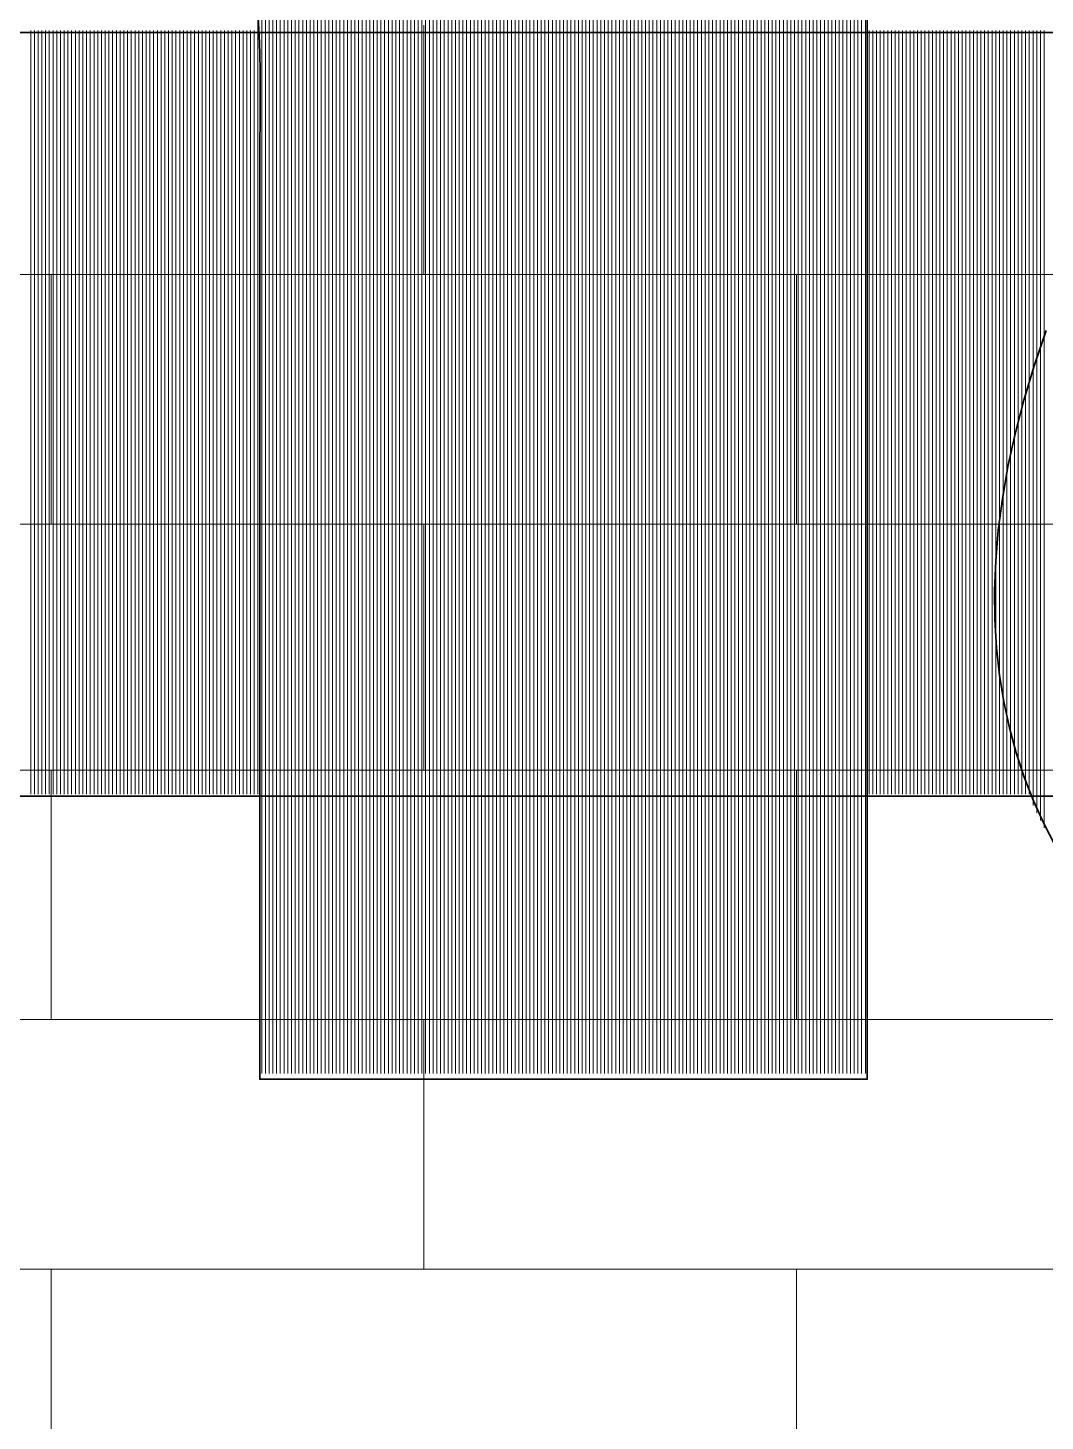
# Model space of a CAD drawing. Header units: inches. Extents: x 5 to 516, y -193 to 129.
# Drawn here: x 92.778 to 93.688, y -84.196 to -82.949 of the extents above; entities that cross this region are included whole.
import ezdxf

# ---------------------------------------------------------------- set-up
doc = ezdxf.new("R2010")
doc.units = ezdxf.units.IN
doc.header["$MEASUREMENT"] = 0
doc.layers.add('PDF4_Geometry', color=7, linetype='Continuous')

msp = doc.modelspace()

# ---------------------------------------------------------------- linework, layer by layer
at = {"layer": 'PDF4_Geometry', "lineweight": 15}
for points in [[(92.9837566, -82.9713176), (92.9837566, -82.2046508), (92.9837566, -82.9713176)], [(92.9870864, -83.8846511), (92.9870864, -82.2079843), (92.9870864, -83.8846511)], [(92.990423, -83.8846511), (92.990423, -82.2079843), (92.990423, -83.8846511)], [(92.9937528, -83.8846511), (92.9937528, -82.2079843), (92.9937528, -83.8846511)], [(92.9970894, -83.8846511), (92.9970894, -82.2079843), (92.9970894, -83.8846511)], [(93.0004192, -83.8846511), (93.0004192, -82.2079843), (93.0004192, -83.8846511)], [(93.0037558, -83.8846511), (93.0037558, -82.2079843), (93.0037558, -83.8846511)], [(93.007089, -83.8846511), (93.007089, -82.2079843), (93.007089, -83.8846511)], [(93.0104222, -83.8846511), (93.0104222, -82.2079843), (93.0104222, -83.8846511)], [(93.0137554, -83.8846511), (93.0137554, -82.2079843), (93.0137554, -83.8846511)], [(93.0170886, -83.8846511), (93.0170886, -82.2079843), (93.0170886, -83.8846511)], [(93.0204218, -83.8846511), (93.0204218, -82.2079843), (93.0204218, -83.8846511)], [(93.023755, -83.8846511), (93.023755, -82.2113176), (93.023755, -83.8846511)], [(93.0270882, -83.8846511), (93.0270882, -82.2113176), (93.0270882, -83.8846511)], [(93.0304214, -83.8846511), (93.0304214, -82.2113176), (93.0304214, -83.8846511)], [(93.0337546, -83.8846511), (93.0337546, -82.2113176), (93.0337546, -83.8846511)], [(93.0370877, -83.8846511), (93.0370877, -82.2113176), (93.0370877, -83.8846511)], [(93.0404209, -83.8846511), (93.0404209, -82.2113176), (93.0404209, -83.8846511)], [(93.0437541, -83.8846511), (93.0437541, -82.214651), (93.0437541, -83.8846511)], [(93.0470873, -83.8846511), (93.0470873, -82.214651), (93.0470873, -83.8846511)], [(93.0504205, -83.8846511), (93.0504205, -82.214651), (93.0504205, -83.8846511)], [(93.0537571, -83.8846511), (93.0537571, -82.214651), (93.0537571, -83.8846511)], [(93.0570869, -83.8846511), (93.0570869, -82.214651), (93.0570869, -83.8846511)], [(93.0604235, -83.8846511), (93.0604235, -82.214651), (93.0604235, -83.8846511)], [(93.0637533, -83.8846511), (93.0637533, -82.214651), (93.0637533, -83.8846511)], [(93.0670899, -83.8846511), (93.0670899, -82.2179843), (93.0670899, -83.8846511)], [(93.0704231, -83.8846511), (93.0704231, -82.2179843), (93.0704231, -83.8846511)], [(93.0737563, -83.8846511), (93.0737563, -82.2179843), (93.0737563, -83.8846511)], [(93.0770895, -83.8846511), (93.0770895, -82.2179843), (93.0770895, -83.8846511)], [(93.0804227, -83.8846511), (93.0804227, -82.2179843), (93.0804227, -83.8846511)], [(93.0837559, -83.8846511), (93.0837559, -82.2179843), (93.0837559, -83.8846511)], [(93.0870891, -83.8846511), (93.0870891, -82.2213176), (93.0870891, -83.8846511)], [(93.0904223, -83.8846511), (93.0904223, -82.2213176), (93.0904223, -83.8846511)], [(93.0937555, -83.8846511), (93.0937555, -82.2213176), (93.0937555, -83.8846511)], [(93.0970887, -83.8846511), (93.0970887, -82.2213176), (93.0970887, -83.8846511)], [(93.1004219, -83.8846511), (93.1004219, -82.2213176), (93.1004219, -83.8846511)], [(93.1037551, -83.8846511), (93.1037551, -82.2213176), (93.1037551, -83.8846511)], [(93.1070883, -83.8846511), (93.1070883, -82.224651), (93.1070883, -83.8846511)], [(93.1104215, -83.8846511), (93.1104215, -82.224651), (93.1104215, -83.8846511)], [(93.1137547, -83.8846511), (93.1137547, -82.224651), (93.1137547, -83.8846511)], [(93.1170879, -83.8846511), (93.1170879, -82.224651), (93.1170879, -83.8846511)], [(93.1204211, -83.8846511), (93.1204211, -82.2279843), (93.1204211, -83.8846511)], [(93.1237543, -83.8846511), (93.1237543, -82.2279843), (93.1237543, -83.8846511)], [(93.1270875, -83.8846511), (93.1270875, -82.2279843), (93.1270875, -83.8846511)], [(93.1304207, -83.8846511), (93.1304207, -82.2279843), (93.1304207, -83.8846511)], [(93.1337539, -83.8846511), (93.1337539, -82.2313176), (93.1337539, -83.8846511)], [(93.1370905, -83.8846511), (93.1370905, -82.2313176), (93.1370905, -83.8846511)], [(93.1404203, -83.8846511), (93.1404203, -82.2313176), (93.1404203, -83.8846511)], [(93.1437569, -83.8846511), (93.1437569, -82.2313176), (93.1437569, -83.8846511)], [(93.1470867, -83.8846511), (93.1470867, -82.2346509), (93.1470867, -83.8846511)], [(93.1504233, -83.8846511), (93.1504233, -82.2346509), (93.1504233, -83.8846511)], [(93.1537565, -83.8846511), (93.1537565, -82.2346509), (93.1537565, -83.8846511)], [(93.1570897, -83.8846511), (93.1570897, -82.2379844), (93.1570897, -83.8846511)], [(93.1604229, -83.8846511), (93.1604229, -82.2379844), (93.1604229, -83.8846511)], [(93.1637561, -83.8846511), (93.1637561, -82.2413176), (93.1637561, -83.8846511)], [(93.1670893, -83.8846511), (93.1670893, -82.2413176), (93.1670893, -83.8846511)], [(93.1704224, -83.8846511), (93.1704224, -82.2413176), (93.1704224, -83.8846511)], [(93.1737556, -83.8846511), (93.1737556, -82.244651), (93.1737556, -83.8846511)], [(93.1770888, -83.8846511), (93.1770888, -82.244651), (93.1770888, -83.8846511)], [(93.180422, -83.8846511), (93.180422, -82.244651), (93.180422, -83.8846511)], [(93.1837552, -83.8846511), (93.1837552, -82.2479844), (93.1837552, -83.8846511)], [(93.1870884, -83.8846511), (93.1870884, -82.2479844), (93.1870884, -83.8846511)], [(93.1904216, -83.8846511), (93.1904216, -82.2479844), (93.1904216, -83.8846511)], [(93.1937548, -83.8846511), (93.1937548, -82.2513176), (93.1937548, -83.8846511)], [(93.197088, -83.8846511), (93.197088, -82.2513176), (93.197088, -83.8846511)], [(93.2004212, -83.8846511), (93.2004212, -82.2513176), (93.2004212, -83.8846511)], [(93.2037544, -83.8846511), (93.2037544, -82.254651), (93.2037544, -83.8846511)], [(93.2070876, -83.8846511), (93.2070876, -82.254651), (93.2070876, -83.8846511)], [(93.2104208, -83.8846511), (93.2104208, -82.254651), (93.2104208, -83.8846511)], [(93.213754, -83.8846511), (93.213754, -82.2579842), (93.213754, -83.8846511)], [(93.2170872, -83.8846511), (93.2170872, -82.2579842), (93.2170872, -83.8846511)], [(93.2204238, -83.8846511), (93.2204238, -82.2579842), (93.2204238, -83.8846511)], [(93.2237536, -83.8846511), (93.2237536, -82.2613177), (93.2237536, -83.8846511)], [(93.2270902, -83.8846511), (93.2270902, -82.2613177), (93.2270902, -83.8846511)], [(93.23042, -83.8846511), (93.23042, -82.264651), (93.23042, -83.8846511)], [(93.2337566, -83.8846511), (93.2337566, -82.264651), (93.2337566, -83.8846511)], [(93.2370898, -83.8846511), (93.2370898, -82.2679843), (93.2370898, -83.8846511)], [(93.240423, -83.8846511), (93.240423, -82.2679843), (93.240423, -83.8846511)], [(93.2437562, -83.8846511), (93.2437562, -82.2713176), (93.2437562, -83.8846511)], [(93.2470894, -83.8846511), (93.2470894, -82.2713176), (93.2470894, -83.8846511)], [(93.2504226, -83.8846511), (93.2504226, -82.274651), (93.2504226, -83.8846511)], [(93.2537558, -83.8846511), (93.2537558, -82.2779843), (93.2537558, -83.8846511)], [(93.257089, -83.8846511), (93.257089, -82.2779843), (93.257089, -83.8846511)], [(93.2604222, -83.8846511), (93.2604222, -82.2813176), (93.2604222, -83.8846511)], [(93.2637554, -83.8846511), (93.2637554, -82.2813176), (93.2637554, -83.8846511)], [(93.2670886, -83.8846511), (93.2670886, -82.284651), (93.2670886, -83.8846511)], [(93.2704218, -83.8846511), (93.2704218, -82.2879843), (93.2704218, -83.8846511)], [(93.273755, -83.8846511), (93.273755, -82.2879843), (93.273755, -83.8846511)], [(93.2770882, -83.8846511), (93.2770882, -82.2913176), (93.2770882, -83.8846511)], [(93.2804214, -83.8846511), (93.2804214, -82.2913176), (93.2804214, -83.8846511)], [(93.2837546, -83.8846511), (93.2837546, -82.2946509), (93.2837546, -83.8846511)], [(93.2870878, -83.8846511), (93.2870878, -82.2979844), (93.2870878, -83.8846511)], [(93.290421, -83.8846511), (93.290421, -82.2979844), (93.290421, -83.8846511)], [(93.2937542, -83.8846511), (93.2937542, -82.3013176), (93.2937542, -83.8846511)], [(93.2970874, -83.8846511), (93.2970874, -82.3046509), (93.2970874, -83.8846511)], [(93.3004206, -83.8846511), (93.3004206, -82.3046509), (93.3004206, -83.8846511)], [(93.3037571, -83.8846511), (93.3037571, -82.3079844), (93.3037571, -83.8846511)], [(93.307087, -83.8846511), (93.307087, -82.3113176), (93.307087, -83.8846511)], [(93.3104235, -83.8846511), (93.3104235, -82.3113176), (93.3104235, -83.8846511)], [(93.3137534, -83.8846511), (93.3137534, -82.314651), (93.3137534, -83.8846511)], [(93.3170899, -83.8846511), (93.3170899, -82.3179842), (93.3170899, -83.8846511)], [(93.3204231, -83.8846511), (93.3204231, -82.3213177), (93.3204231, -83.8846511)], [(93.3237563, -83.8846511), (93.3237563, -82.3213177), (93.3237563, -83.8846511)], [(93.3270895, -83.8846511), (93.3270895, -82.324651), (93.3270895, -83.8846511)], [(93.3304227, -83.8846511), (93.3304227, -82.3279843), (93.3304227, -83.8846511)], [(93.3337559, -83.8846511), (93.3337559, -82.3313177), (93.3337559, -83.8846511)], [(93.3370891, -83.8846511), (93.3370891, -82.3313177), (93.3370891, -83.8846511)], [(93.3404223, -83.8846511), (93.3404223, -82.334651), (93.3404223, -83.8846511)], [(93.3437555, -83.8846511), (93.3437555, -82.3379843), (93.3437555, -83.8846511)], [(93.3470887, -83.8846511), (93.3470887, -82.3413176), (93.3470887, -83.8846511)], [(93.3504219, -83.8846511), (93.3504219, -82.344651), (93.3504219, -83.8846511)], [(93.3537551, -83.8846511), (93.3537551, -82.3479843), (93.3537551, -83.8846511)], [(93.3570883, -83.8846511), (93.3570883, -82.3513176), (93.3570883, -83.8846511)], [(93.3604215, -83.8846511), (93.3604215, -82.3546509), (93.3604215, -83.8846511)], [(93.3637547, -83.8846511), (93.3637547, -82.3579843), (93.3637547, -83.8846511)], [(93.3670879, -83.8846511), (93.3670879, -82.3579843), (93.3670879, -83.8846511)], [(93.3704211, -83.8846511), (93.3704211, -82.3646509), (93.3704211, -83.8846511)], [(93.3737543, -83.8846511), (93.3737543, -82.3679844), (93.3737543, -83.8846511)], [(93.3770875, -83.8846511), (93.3770875, -82.3713176), (93.3770875, -83.8846511)], [(93.3804207, -83.8846511), (93.3804207, -82.374651), (93.3804207, -83.8846511)], [(93.3837539, -83.8846511), (93.3837539, -82.3779843), (93.3837539, -83.8846511)], [(93.3870905, -83.8846511), (93.3870905, -82.3813177), (93.3870905, -83.8846511)], [(93.3904203, -83.8846511), (93.3904203, -82.3813177), (93.3904203, -83.8846511)], [(93.3937569, -83.8846511), (93.3937569, -82.3879843), (93.3937569, -83.8846511)], [(93.3970867, -83.8846511), (93.3970867, -82.394651), (93.3970867, -83.8846511)], [(93.4004233, -83.8846511), (93.4004233, -82.3979843), (93.4004233, -83.8846511)], [(93.4037565, -83.8846511), (93.4037565, -82.404651), (93.4037565, -83.8846511)], [(93.4070897, -83.8846511), (93.4070897, -82.4079843), (93.4070897, -83.8846511)], [(93.4104229, -83.8846511), (93.4104229, -82.414651), (93.4104229, -83.8846511)], [(93.4137561, -83.8846511), (93.4137561, -82.414651), (93.4137561, -83.8846511)], [(93.4170893, -83.8846511), (93.4170893, -82.4213176), (93.4170893, -83.8846511)], [(93.4204225, -83.8846511), (93.4204225, -82.4279844), (93.4204225, -83.8846511)], [(93.4237557, -83.8846511), (93.4237557, -82.4313176), (93.4237557, -83.8846511)], [(93.4270889, -83.8846511), (93.4270889, -82.434651), (93.4270889, -83.8846511)], [(93.4304221, -83.8846511), (93.4304221, -82.4379843), (93.4304221, -83.8846511)], [(93.4337553, -83.8846511), (93.4337553, -82.444651), (93.4337553, -83.8846511)], [(93.4370885, -83.8846511), (93.4370885, -82.444651), (93.4370885, -83.8846511)], [(93.4404217, -83.8846511), (93.4404217, -82.454651), (93.4404217, -83.8846511)], [(93.4437549, -83.8846511), (93.4437549, -82.4613176), (93.4437549, -83.8846511)], [(93.4470881, -83.8846511), (93.4470881, -82.4679843), (93.4470881, -83.8846511)], [(93.4504213, -83.8846511), (93.4504213, -82.474651), (93.4504213, -83.8846511)], [(93.4537544, -83.8846511), (93.4537544, -82.4779843), (93.4537544, -83.8846511)], [(93.4570876, -83.8846511), (93.4570876, -82.4879844), (93.4570876, -83.8846511)], [(93.4604208, -83.8846511), (93.4604208, -82.494651), (93.4604208, -83.8846511)], [(93.463754, -83.8846511), (93.463754, -82.5013177), (93.463754, -83.8846511)], [(93.4670872, -83.8846511), (93.4670872, -82.5079843), (93.4670872, -83.8846511)], [(93.4704238, -83.8846511), (93.4704238, -82.5113177), (93.4704238, -83.8846511)], [(93.4737536, -83.8846511), (93.4737536, -82.5213176), (93.4737536, -83.8846511)], [(93.4770902, -83.8846511), (93.4770902, -82.5313176), (93.4770902, -83.8846511)], [(93.48042, -83.8846511), (93.48042, -82.5379843), (93.48042, -83.8846511)], [(93.4837566, -83.8846511), (93.4837566, -82.5446509), (93.4837566, -83.8846511)], [(93.4870898, -83.8846511), (93.4870898, -82.5613177), (93.4870898, -83.8846511)], [(93.490423, -83.8846511), (93.490423, -82.5713177), (93.490423, -83.8846511)], [(93.4937562, -83.8846511), (93.4937562, -82.5779843), (93.4937562, -83.8846511)], [(93.4970894, -83.8846511), (93.4970894, -82.594651), (93.4970894, -83.8846511)], [(93.5004226, -83.8846511), (93.5004226, -82.6046509), (93.5004226, -83.8846511)], [(93.5037558, -83.8846511), (93.5037558, -82.6179844), (93.5037558, -83.8846511)], [(93.507089, -83.8846511), (93.507089, -82.6213177), (93.507089, -83.8846511)], [(93.5104222, -83.8846511), (93.5104222, -82.6479843), (93.5104222, -83.8846511)], [(93.5137554, -83.8846511), (93.5137554, -82.6613177), (93.5137554, -83.8846511)], [(93.5170886, -83.8846511), (93.5170886, -82.6913177), (93.5170886, -83.8846511)], [(93.5204218, -83.8846511), (93.5204218, -82.704651), (93.5204218, -83.8846511)], [(93.523755, -83.8846511), (93.523755, -82.7346509), (93.523755, -83.8846511)], [(93.5270882, -83.8846511), (93.5270882, -82.7779843), (93.5270882, -83.8846511)], [(92.7804213, -83.6346511), (92.7804213, -82.9513177), (92.7804213, -83.6346511)], [(92.7837579, -83.6346511), (92.7837579, -82.9513177), (92.7837579, -83.6346511)], [(92.7870877, -83.6346511), (92.7870877, -82.9513177), (92.7870877, -83.6346511)], [(92.7904243, -83.6346511), (92.7904243, -82.9513177), (92.7904243, -83.6346511)], [(92.7937541, -83.6346511), (92.7937541, -82.9513177), (92.7937541, -83.6346511)], [(92.7970907, -83.6346511), (92.7970907, -82.9513177), (92.7970907, -83.6346511)], [(92.8004205, -83.6346511), (92.8004205, -82.9513177), (92.8004205, -83.6346511)], [(92.8037571, -83.6346511), (92.8037571, -82.9513177), (92.8037571, -83.6346511)], [(92.8070869, -83.6346511), (92.8070869, -82.9513177), (92.8070869, -83.6346511)], [(92.8104235, -83.6346511), (92.8104235, -82.9513177), (92.8104235, -83.6346511)], [(92.8137533, -83.6346511), (92.8137533, -82.9513177), (92.8137533, -83.6346511)], [(92.8170899, -83.6346511), (92.8170899, -82.9513177), (92.8170899, -83.6346511)], [(92.8204197, -83.6346511), (92.8204197, -82.9513177), (92.8204197, -83.6346511)], [(92.8237563, -83.6346511), (92.8237563, -82.9513177), (92.8237563, -83.6346511)], [(92.8270861, -83.6346511), (92.8270861, -82.9513177), (92.8270861, -83.6346511)], [(92.8304227, -83.6346511), (92.8304227, -82.9513177), (92.8304227, -83.6346511)], [(92.8337525, -83.6346511), (92.8337525, -82.9513177), (92.8337525, -83.6346511)], [(92.8370891, -83.6346511), (92.8370891, -82.9513177), (92.8370891, -83.6346511)], [(92.8404257, -83.6346511), (92.8404257, -82.9513177), (92.8404257, -83.6346511)], [(92.8437555, -83.6346511), (92.8437555, -82.9513177), (92.8437555, -83.6346511)], [(92.8470853, -83.6346511), (92.8470853, -82.9513177), (92.8470853, -83.6346511)], [(92.8504219, -83.6346511), (92.8504219, -82.9513177), (92.8504219, -83.6346511)], [(92.8537585, -83.6346511), (92.8537585, -82.9513177), (92.8537585, -83.6346511)], [(92.8570883, -83.6346511), (92.8570883, -82.9513177), (92.8570883, -83.6346511)], [(92.8604181, -83.6346511), (92.8604181, -82.9513177), (92.8604181, -83.6346511)], [(92.8637547, -83.6346511), (92.8637547, -82.9513177), (92.8637547, -83.6346511)], [(92.8670913, -83.6346511), (92.8670913, -82.9513177), (92.8670913, -83.6346511)], [(92.8704211, -83.6346511), (92.8704211, -82.9513177), (92.8704211, -83.6346511)], [(92.8737577, -83.6346511), (92.8737577, -82.9513177), (92.8737577, -83.6346511)], [(92.8770875, -83.6346511), (92.8770875, -82.9513177), (92.8770875, -83.6346511)], [(92.8804241, -83.6346511), (92.8804241, -82.9513177), (92.8804241, -83.6346511)], [(92.8837539, -83.6346511), (92.8837539, -82.9513177), (92.8837539, -83.6346511)], [(92.8870904, -83.6346511), (92.8870904, -82.9513177), (92.8870904, -83.6346511)], [(92.8904203, -83.6346511), (92.8904203, -82.9513177), (92.8904203, -83.6346511)], [(92.8937568, -83.6346511), (92.8937568, -82.9513177), (92.8937568, -83.6346511)], [(92.8970867, -83.6346511), (92.8970867, -82.9513177), (92.8970867, -83.6346511)], [(92.9004232, -83.6346511), (92.9004232, -82.9513177), (92.9004232, -83.6346511)], [(92.903753, -83.6346511), (92.903753, -82.9513177), (92.903753, -83.6346511)], [(92.9070896, -83.6346511), (92.9070896, -82.9513177), (92.9070896, -83.6346511)], [(92.9104194, -83.6346511), (92.9104194, -82.9513177), (92.9104194, -83.6346511)], [(92.913756, -83.6346511), (92.913756, -82.9513177), (92.913756, -83.6346511)], [(92.9170858, -83.6346511), (92.9170858, -82.9513177), (92.9170858, -83.6346511)], [(92.9204224, -83.6346511), (92.9204224, -82.9513177), (92.9204224, -83.6346511)], [(92.923759, -83.6346511), (92.923759, -82.9513177), (92.923759, -83.6346511)], [(92.9270888, -83.6346511), (92.9270888, -82.9513177), (92.9270888, -83.6346511)], [(92.9304186, -83.6346511), (92.9304186, -82.9513177), (92.9304186, -83.6346511)], [(92.9337552, -83.6346511), (92.9337552, -82.9513177), (92.9337552, -83.6346511)], [(92.9370918, -83.6346511), (92.9370918, -82.9513177), (92.9370918, -83.6346511)], [(92.9404216, -83.6346511), (92.9404216, -82.9513177), (92.9404216, -83.6346511)], [(92.9437514, -83.6346511), (92.9437514, -82.9513177), (92.9437514, -83.6346511)], [(92.947088, -83.6346511), (92.947088, -82.9513177), (92.947088, -83.6346511)], [(92.9504246, -83.6346511), (92.9504246, -82.9513177), (92.9504246, -83.6346511)], [(92.9537544, -83.6346511), (92.9537544, -82.9513177), (92.9537544, -83.6346511)], [(92.957091, -83.6346511), (92.957091, -82.9513177), (92.957091, -83.6346511)], [(92.9604208, -83.6346511), (92.9604208, -82.9513177), (92.9604208, -83.6346511)], [(92.9637574, -83.6346511), (92.9637574, -82.9513177), (92.9637574, -83.6346511)], [(92.9670872, -83.6346511), (92.9670872, -82.9513177), (92.9670872, -83.6346511)], [(92.9704238, -83.6346511), (92.9704238, -82.9513177), (92.9704238, -83.6346511)], [(92.9737536, -83.6346511), (92.9737536, -82.9513177), (92.9737536, -83.6346511)], [(92.9770902, -83.6346511), (92.9770902, -82.9513177), (92.9770902, -83.6346511)], [(92.98042, -83.6346511), (92.98042, -82.9513177), (92.98042, -83.6346511)], [(92.9837566, -83.6346511), (92.9837566, -82.9513177), (92.9837566, -83.6346511)], [(92.9870864, -83.6346511), (92.9870864, -82.9513177), (92.9870864, -83.6346511)], [(92.990423, -83.6346511), (92.990423, -82.9513177), (92.990423, -83.6346511)], [(92.9937528, -83.6346511), (92.9937528, -82.9513177), (92.9937528, -83.6346511)], [(92.9970894, -83.6346511), (92.9970894, -82.9513177), (92.9970894, -83.6346511)], [(93.0004192, -83.6346511), (93.0004192, -82.9513177), (93.0004192, -83.6346511)], [(93.0037558, -83.6346511), (93.0037558, -82.9513177), (93.0037558, -83.6346511)], [(93.007089, -83.6346511), (93.007089, -82.9513177), (93.007089, -83.6346511)], [(93.0104222, -83.6346511), (93.0104222, -82.9513177), (93.0104222, -83.6346511)], [(93.0137554, -83.6346511), (93.0137554, -82.9513177), (93.0137554, -83.6346511)], [(93.0170886, -83.6346511), (93.0170886, -82.9513177), (93.0170886, -83.6346511)], [(93.0204218, -83.6346511), (93.0204218, -82.9513177), (93.0204218, -83.6346511)], [(93.023755, -83.6346511), (93.023755, -82.9513177), (93.023755, -83.6346511)], [(93.0270882, -83.6346511), (93.0270882, -82.9513177), (93.0270882, -83.6346511)], [(93.0304214, -83.6346511), (93.0304214, -82.9513177), (93.0304214, -83.6346511)], [(93.0337546, -83.6346511), (93.0337546, -82.9513177), (93.0337546, -83.6346511)], [(93.0370877, -83.6346511), (93.0370877, -82.9513177), (93.0370877, -83.6346511)], [(93.0404209, -83.6346511), (93.0404209, -82.9513177), (93.0404209, -83.6346511)], [(93.0437541, -83.6346511), (93.0437541, -82.9513177), (93.0437541, -83.6346511)], [(93.0470873, -83.6346511), (93.0470873, -82.9513177), (93.0470873, -83.6346511)], [(93.0504205, -83.6346511), (93.0504205, -82.9513177), (93.0504205, -83.6346511)], [(93.0537571, -83.6346511), (93.0537571, -82.9513177), (93.0537571, -83.6346511)], [(93.0570869, -83.6346511), (93.0570869, -82.9513177), (93.0570869, -83.6346511)], [(93.0604235, -83.6346511), (93.0604235, -82.9513177), (93.0604235, -83.6346511)], [(93.0637533, -83.6346511), (93.0637533, -82.9513177), (93.0637533, -83.6346511)], [(93.0670899, -83.6346511), (93.0670899, -82.9513177), (93.0670899, -83.6346511)], [(93.0704231, -83.6346511), (93.0704231, -82.9513177), (93.0704231, -83.6346511)], [(93.0737563, -83.6346511), (93.0737563, -82.9513177), (93.0737563, -83.6346511)], [(93.0770895, -83.6346511), (93.0770895, -82.9513177), (93.0770895, -83.6346511)], [(93.0804227, -83.6346511), (93.0804227, -82.9513177), (93.0804227, -83.6346511)], [(93.0837559, -83.6346511), (93.0837559, -82.9513177), (93.0837559, -83.6346511)], [(93.0870891, -83.6346511), (93.0870891, -82.9513177), (93.0870891, -83.6346511)], [(93.0904223, -83.6346511), (93.0904223, -82.9513177), (93.0904223, -83.6346511)], [(93.0937555, -83.6346511), (93.0937555, -82.9513177), (93.0937555, -83.6346511)], [(93.0970887, -83.6346511), (93.0970887, -82.9513177), (93.0970887, -83.6346511)], [(93.1004219, -83.6346511), (93.1004219, -82.9513177), (93.1004219, -83.6346511)], [(93.1037551, -83.6346511), (93.1037551, -82.9513177), (93.1037551, -83.6346511)], [(93.1070883, -83.6346511), (93.1070883, -82.9513177), (93.1070883, -83.6346511)], [(93.1104215, -83.6346511), (93.1104215, -82.9513177), (93.1104215, -83.6346511)], [(93.1137547, -83.6346511), (93.1137547, -82.9513177), (93.1137547, -83.6346511)], [(93.1170879, -83.6346511), (93.1170879, -82.9513177), (93.1170879, -83.6346511)], [(93.1204211, -83.6346511), (93.1204211, -82.9513177), (93.1204211, -83.6346511)], [(93.1237543, -83.6346511), (93.1237543, -82.9513177), (93.1237543, -83.6346511)], [(93.1270875, -83.6346511), (93.1270875, -82.9513177), (93.1270875, -83.6346511)], [(93.1304207, -83.6346511), (93.1304207, -82.9513177), (93.1304207, -83.6346511)], [(93.1337539, -83.6346511), (93.1337539, -82.9513177), (93.1337539, -83.6346511)], [(93.1370905, -83.6346511), (93.1370905, -82.9513177), (93.1370905, -83.6346511)], [(93.1404203, -83.6346511), (93.1404203, -82.9513177), (93.1404203, -83.6346511)], [(93.1437569, -83.6346511), (93.1437569, -82.9513177), (93.1437569, -83.6346511)], [(93.1470867, -83.6346511), (93.1470867, -82.9513177), (93.1470867, -83.6346511)], [(93.1504233, -83.6346511), (93.1504233, -82.9513177), (93.1504233, -83.6346511)], [(93.1537565, -83.6346511), (93.1537565, -82.9513177), (93.1537565, -83.6346511)], [(93.1570897, -83.6346511), (93.1570897, -82.9513177), (93.1570897, -83.6346511)], [(93.1604229, -83.6346511), (93.1604229, -82.9513177), (93.1604229, -83.6346511)], [(93.1637561, -83.6346511), (93.1637561, -82.9513177), (93.1637561, -83.6346511)], [(93.1670893, -83.6346511), (93.1670893, -82.9513177), (93.1670893, -83.6346511)], [(93.1704224, -83.6346511), (93.1704224, -82.9513177), (93.1704224, -83.6346511)], [(93.1737556, -83.6346511), (93.1737556, -82.9513177), (93.1737556, -83.6346511)], [(93.1770888, -83.6346511), (93.1770888, -82.9513177), (93.1770888, -83.6346511)], [(93.180422, -83.6346511), (93.180422, -82.9513177), (93.180422, -83.6346511)], [(93.1837552, -83.6346511), (93.1837552, -82.9513177), (93.1837552, -83.6346511)], [(93.1870884, -83.6346511), (93.1870884, -82.9513177), (93.1870884, -83.6346511)], [(93.1904216, -83.6346511), (93.1904216, -82.9513177), (93.1904216, -83.6346511)], [(93.1937548, -83.6346511), (93.1937548, -82.9513177), (93.1937548, -83.6346511)], [(93.197088, -83.6346511), (93.197088, -82.9513177), (93.197088, -83.6346511)], [(93.2004212, -83.6346511), (93.2004212, -82.9513177), (93.2004212, -83.6346511)], [(93.2037544, -83.6346511), (93.2037544, -82.9513177), (93.2037544, -83.6346511)], [(93.2070876, -83.6346511), (93.2070876, -82.9513177), (93.2070876, -83.6346511)], [(93.2104208, -83.6346511), (93.2104208, -82.9513177), (93.2104208, -83.6346511)], [(93.213754, -83.6346511), (93.213754, -82.9513177), (93.213754, -83.6346511)], [(93.2170872, -83.6346511), (93.2170872, -82.9513177), (93.2170872, -83.6346511)], [(93.2204238, -83.6346511), (93.2204238, -82.9513177), (93.2204238, -83.6346511)], [(93.2237536, -83.6346511), (93.2237536, -82.9513177), (93.2237536, -83.6346511)], [(93.2270902, -83.6346511), (93.2270902, -82.9513177), (93.2270902, -83.6346511)], [(93.23042, -83.6346511), (93.23042, -82.9513177), (93.23042, -83.6346511)], [(93.2337566, -83.6346511), (93.2337566, -82.9513177), (93.2337566, -83.6346511)], [(93.2370898, -83.6346511), (93.2370898, -82.9513177), (93.2370898, -83.6346511)], [(93.240423, -83.6346511), (93.240423, -82.9513177), (93.240423, -83.6346511)], [(93.2437562, -83.6346511), (93.2437562, -82.9513177), (93.2437562, -83.6346511)], [(93.2470894, -83.6346511), (93.2470894, -82.9513177), (93.2470894, -83.6346511)], [(93.2504226, -83.6346511), (93.2504226, -82.9513177), (93.2504226, -83.6346511)], [(93.2537558, -83.6346511), (93.2537558, -82.9513177), (93.2537558, -83.6346511)], [(93.257089, -83.6346511), (93.257089, -82.9513177), (93.257089, -83.6346511)], [(93.2604222, -83.6346511), (93.2604222, -82.9513177), (93.2604222, -83.6346511)], [(93.2637554, -83.6346511), (93.2637554, -82.9513177), (93.2637554, -83.6346511)], [(93.2670886, -83.6346511), (93.2670886, -82.9513177), (93.2670886, -83.6346511)], [(93.2704218, -83.6346511), (93.2704218, -82.9513177), (93.2704218, -83.6346511)], [(93.273755, -83.6346511), (93.273755, -82.9513177), (93.273755, -83.6346511)], [(93.2770882, -83.6346511), (93.2770882, -82.9513177), (93.2770882, -83.6346511)], [(93.2804214, -83.6346511), (93.2804214, -82.9513177), (93.2804214, -83.6346511)], [(93.2837546, -83.6346511), (93.2837546, -82.9513177), (93.2837546, -83.6346511)], [(93.2870878, -83.6346511), (93.2870878, -82.9513177), (93.2870878, -83.6346511)], [(93.290421, -83.6346511), (93.290421, -82.9513177), (93.290421, -83.6346511)], [(93.2937542, -83.6346511), (93.2937542, -82.9513177), (93.2937542, -83.6346511)], [(93.2970874, -83.6346511), (93.2970874, -82.9513177), (93.2970874, -83.6346511)], [(93.3004206, -83.6346511), (93.3004206, -82.9513177), (93.3004206, -83.6346511)], [(93.3037571, -83.6346511), (93.3037571, -82.9513177), (93.3037571, -83.6346511)], [(93.307087, -83.6346511), (93.307087, -82.9513177), (93.307087, -83.6346511)], [(93.3104235, -83.6346511), (93.3104235, -82.9513177), (93.3104235, -83.6346511)], [(93.3137534, -83.6346511), (93.3137534, -82.9513177), (93.3137534, -83.6346511)], [(93.3170899, -83.6346511), (93.3170899, -82.9513177), (93.3170899, -83.6346511)], [(93.3204231, -83.6346511), (93.3204231, -82.9513177), (93.3204231, -83.6346511)], [(93.3237563, -83.6346511), (93.3237563, -82.9513177), (93.3237563, -83.6346511)], [(93.3270895, -83.6346511), (93.3270895, -82.9513177), (93.3270895, -83.6346511)], [(93.3304227, -83.6346511), (93.3304227, -82.9513177), (93.3304227, -83.6346511)], [(93.3337559, -83.6346511), (93.3337559, -82.9513177), (93.3337559, -83.6346511)], [(93.3370891, -83.6346511), (93.3370891, -82.9513177), (93.3370891, -83.6346511)], [(93.3404223, -83.6346511), (93.3404223, -82.9513177), (93.3404223, -83.6346511)], [(93.3437555, -83.6346511), (93.3437555, -82.9513177), (93.3437555, -83.6346511)], [(93.3470887, -83.6346511), (93.3470887, -82.9513177), (93.3470887, -83.6346511)], [(93.3504219, -83.6346511), (93.3504219, -82.9513177), (93.3504219, -83.6346511)], [(93.3537551, -83.6346511), (93.3537551, -82.9513177), (93.3537551, -83.6346511)], [(93.3570883, -83.6346511), (93.3570883, -82.9513177), (93.3570883, -83.6346511)], [(93.3604215, -83.6346511), (93.3604215, -82.9513177), (93.3604215, -83.6346511)], [(93.3637547, -83.6346511), (93.3637547, -82.9513177), (93.3637547, -83.6346511)], [(93.3670879, -83.6346511), (93.3670879, -82.9513177), (93.3670879, -83.6346511)], [(93.3704211, -83.6346511), (93.3704211, -82.9513177), (93.3704211, -83.6346511)], [(93.3737543, -83.6346511), (93.3737543, -82.9513177), (93.3737543, -83.6346511)], [(93.3770875, -83.6346511), (93.3770875, -82.9513177), (93.3770875, -83.6346511)], [(93.3804207, -83.6346511), (93.3804207, -82.9513177), (93.3804207, -83.6346511)], [(93.3837539, -83.6346511), (93.3837539, -82.9513177), (93.3837539, -83.6346511)], [(93.3870905, -83.6346511), (93.3870905, -82.9513177), (93.3870905, -83.6346511)], [(93.3904203, -83.6346511), (93.3904203, -82.9513177), (93.3904203, -83.6346511)], [(93.3937569, -83.6346511), (93.3937569, -82.9513177), (93.3937569, -83.6346511)], [(93.3970867, -83.6346511), (93.3970867, -82.9513177), (93.3970867, -83.6346511)], [(93.4004233, -83.6346511), (93.4004233, -82.9513177), (93.4004233, -83.6346511)], [(93.4037565, -83.6346511), (93.4037565, -82.9513177), (93.4037565, -83.6346511)], [(93.4070897, -83.6346511), (93.4070897, -82.9513177), (93.4070897, -83.6346511)], [(93.4104229, -83.6346511), (93.4104229, -82.9513177), (93.4104229, -83.6346511)], [(93.4137561, -83.6346511), (93.4137561, -82.9513177), (93.4137561, -83.6346511)], [(93.4170893, -83.6346511), (93.4170893, -82.9513177), (93.4170893, -83.6346511)], [(93.4204225, -83.6346511), (93.4204225, -82.9513177), (93.4204225, -83.6346511)], [(93.4237557, -83.6346511), (93.4237557, -82.9513177), (93.4237557, -83.6346511)], [(93.4270889, -83.6346511), (93.4270889, -82.9513177), (93.4270889, -83.6346511)], [(93.4304221, -83.6346511), (93.4304221, -82.9513177), (93.4304221, -83.6346511)], [(93.4337553, -83.6346511), (93.4337553, -82.9513177), (93.4337553, -83.6346511)], [(93.4370885, -83.6346511), (93.4370885, -82.9513177), (93.4370885, -83.6346511)], [(93.4404217, -83.6346511), (93.4404217, -82.9513177), (93.4404217, -83.6346511)], [(93.4437549, -83.6346511), (93.4437549, -82.9513177), (93.4437549, -83.6346511)], [(93.4470881, -83.6346511), (93.4470881, -82.9513177), (93.4470881, -83.6346511)], [(93.4504213, -83.6346511), (93.4504213, -82.9513177), (93.4504213, -83.6346511)], [(93.4537544, -83.6346511), (93.4537544, -82.9513177), (93.4537544, -83.6346511)], [(93.4570876, -83.6346511), (93.4570876, -82.9513177), (93.4570876, -83.6346511)], [(93.4604208, -83.6346511), (93.4604208, -82.9513177), (93.4604208, -83.6346511)], [(93.463754, -83.6346511), (93.463754, -82.9513177), (93.463754, -83.6346511)], [(93.4670872, -83.6346511), (93.4670872, -82.9513177), (93.4670872, -83.6346511)], [(93.4704238, -83.6346511), (93.4704238, -82.9513177), (93.4704238, -83.6346511)], [(93.4737536, -83.6346511), (93.4737536, -82.9513177), (93.4737536, -83.6346511)], [(93.4770902, -83.6346511), (93.4770902, -82.9513177), (93.4770902, -83.6346511)], [(93.48042, -83.6346511), (93.48042, -82.9513177), (93.48042, -83.6346511)], [(93.4837566, -83.6346511), (93.4837566, -82.9513177), (93.4837566, -83.6346511)], [(93.4870898, -83.6346511), (93.4870898, -82.9513177), (93.4870898, -83.6346511)], [(93.490423, -83.6346511), (93.490423, -82.9513177), (93.490423, -83.6346511)], [(93.4937562, -83.6346511), (93.4937562, -82.9513177), (93.4937562, -83.6346511)], [(93.4970894, -83.6346511), (93.4970894, -82.9513177), (93.4970894, -83.6346511)], [(93.5004226, -83.6346511), (93.5004226, -82.9513177), (93.5004226, -83.6346511)], [(93.5037558, -83.6346511), (93.5037558, -82.9513177), (93.5037558, -83.6346511)], [(93.507089, -83.6346511), (93.507089, -82.9513177), (93.507089, -83.6346511)], [(93.5104222, -83.6346511), (93.5104222, -82.9513177), (93.5104222, -83.6346511)], [(93.5137554, -83.6346511), (93.5137554, -82.9513177), (93.5137554, -83.6346511)], [(93.5170886, -83.6346511), (93.5170886, -82.9513177), (93.5170886, -83.6346511)], [(93.5204218, -83.6346511), (93.5204218, -82.9513177), (93.5204218, -83.6346511)], [(93.523755, -83.6346511), (93.523755, -82.9513177), (93.523755, -83.6346511)], [(93.5270882, -83.6346511), (93.5270882, -82.9513177), (93.5270882, -83.6346511)], [(93.5304214, -83.6346511), (93.5304214, -82.9513177), (93.5304214, -83.6346511)], [(93.5337546, -83.6346511), (93.5337546, -82.9513177), (93.5337546, -83.6346511)], [(93.5370878, -83.6346511), (93.5370878, -82.9513177), (93.5370878, -83.6346511)], [(93.540421, -83.6346511), (93.540421, -82.9513177), (93.540421, -83.6346511)], [(93.5437542, -83.6346511), (93.5437542, -82.9513177), (93.5437542, -83.6346511)], [(93.5470874, -83.6346511), (93.5470874, -82.9513177), (93.5470874, -83.6346511)], [(93.5504206, -83.6346511), (93.5504206, -82.9513177), (93.5504206, -83.6346511)], [(93.5537572, -83.6346511), (93.5537572, -82.9513177), (93.5537572, -83.6346511)], [(93.557087, -83.6346511), (93.557087, -82.9513177), (93.557087, -83.6346511)], [(93.5604236, -83.6346511), (93.5604236, -82.9513177), (93.5604236, -83.6346511)], [(93.5637534, -83.6346511), (93.5637534, -82.9513177), (93.5637534, -83.6346511)], [(93.56709, -83.6346511), (93.56709, -82.9513177), (93.56709, -83.6346511)], [(93.5704232, -83.6346511), (93.5704232, -82.9513177), (93.5704232, -83.6346511)], [(93.5737564, -83.6346511), (93.5737564, -82.9513177), (93.5737564, -83.6346511)], [(93.5770896, -83.6346511), (93.5770896, -82.9513177), (93.5770896, -83.6346511)], [(93.5804228, -83.6346511), (93.5804228, -82.9513177), (93.5804228, -83.6346511)], [(93.583756, -83.6346511), (93.583756, -82.9513177), (93.583756, -83.6346511)], [(93.5870891, -83.6346511), (93.5870891, -82.9513177), (93.5870891, -83.6346511)], [(93.5904223, -83.6346511), (93.5904223, -82.9513177), (93.5904223, -83.6346511)], [(93.5937555, -83.6346511), (93.5937555, -82.9513177), (93.5937555, -83.6346511)], [(93.5970887, -83.6346511), (93.5970887, -82.9513177), (93.5970887, -83.6346511)], [(93.6004219, -83.6346511), (93.6004219, -82.9513177), (93.6004219, -83.6346511)], [(93.6037551, -83.6346511), (93.6037551, -82.9513177), (93.6037551, -83.6346511)], [(93.6070883, -83.6346511), (93.6070883, -82.9513177), (93.6070883, -83.6346511)], [(93.6104215, -83.6346511), (93.6104215, -82.9513177), (93.6104215, -83.6346511)], [(93.6137547, -83.6346511), (93.6137547, -82.9513177), (93.6137547, -83.6346511)], [(93.6170879, -83.6346511), (93.6170879, -82.9513177), (93.6170879, -83.6346511)], [(93.6204211, -83.6346511), (93.6204211, -82.9513177), (93.6204211, -83.6346511)], [(93.6237543, -83.6346511), (93.6237543, -82.9513177), (93.6237543, -83.6346511)], [(93.6270875, -83.6346511), (93.6270875, -82.9513177), (93.6270875, -83.6346511)], [(93.6304207, -83.6346511), (93.6304207, -82.9513177), (93.6304207, -83.6346511)], [(93.6337539, -83.6346511), (93.6337539, -82.9513177), (93.6337539, -83.6346511)], [(93.6370905, -83.6346511), (93.6370905, -82.9513177), (93.6370905, -83.6346511)], [(93.6404203, -83.6346511), (93.6404203, -82.9513177), (93.6404203, -83.6346511)], [(93.6437569, -83.6346511), (93.6437569, -82.9513177), (93.6437569, -83.6346511)], [(93.6470867, -83.6346511), (93.6470867, -82.9513177), (93.6470867, -83.6346511)], [(93.6504233, -83.6346511), (93.6504233, -82.9513177), (93.6504233, -83.6346511)], [(93.6537565, -83.6346511), (93.6537565, -82.9513177), (93.6537565, -83.6346511)], [(93.6570897, -83.6346511), (93.6570897, -82.9513177), (93.6570897, -83.6346511)], [(93.6604229, -83.6346511), (93.6604229, -82.9513177), (93.6604229, -83.6346511)], [(93.6637561, -83.6346511), (93.6637561, -82.9513177), (93.6637561, -83.6346511)], [(93.6670893, -83.6346511), (93.6670893, -82.9513177), (93.6670893, -83.6346511)], [(93.6704225, -83.6346511), (93.6704225, -82.9513177), (93.6704225, -83.6346511)], [(93.6737557, -83.6346511), (93.6737557, -82.9513177), (93.6737557, -83.6346511)], [(93.6770889, -83.6346511), (93.6770889, -82.9513177), (93.6770889, -83.6346511)], [(93.6804221, -83.6346511), (93.6804221, -82.9513177), (93.6804221, -83.6346511)], [(93.6837553, -83.6346511), (93.6837553, -82.9513177), (93.6837553, -83.6346511)], [(93.6870885, -83.6346511), (93.6870885, -82.9513177), (93.6870885, -83.6346511)], [(93.6870885, -83.6646499), (93.6870885, -83.2079832), (93.6870885, -83.6646499)], [(93.6837553, -83.6579835), (93.6837553, -83.2179834), (93.6837553, -83.6579835)], [(93.6770889, -83.6446507), (93.6770889, -83.2313173), (93.6770889, -83.6446507)], [(93.6804221, -83.6513171), (93.6804221, -83.2246504), (93.6804221, -83.6513171)], [(93.6737557, -83.6346511), (93.6737557, -83.2413177), (93.6737557, -83.6346511)], [(93.6670893, -83.6179817), (93.6670893, -83.2579817), (93.6670893, -83.6179817)], [(93.6704225, -83.6279847), (93.6704225, -83.2546513), (93.6704225, -83.6279847)], [(93.6637561, -83.6113153), (93.6637561, -83.2713153), (93.6637561, -83.6113153)], [(93.6570897, -83.5813165), (93.6570897, -83.2946498), (93.6570897, -83.5813165)], [(93.6604229, -83.5913161), (93.6604229, -83.2879828), (93.6604229, -83.5913161)], [(93.6537565, -83.5579841), (93.6537565, -83.3046508), (93.6537565, -83.5579841)], [(93.6504233, -83.5513177), (93.6504233, -83.3279844), (93.6504233, -83.5513177)], [(93.6470867, -83.5379849), (93.6470867, -83.3379849), (93.6470867, -83.5379849)]]:
    msp.add_lwpolyline(points, close=True, dxfattribs=at)
at = {"layer": 'PDF4_Geometry', "lineweight": 35}
msp.add_lwpolyline([(92.9854213, -83.0496486), (92.9854213, -83.8896487), (93.5287547, -83.8896487), (93.5287547, -82.8029819)], dxfattribs=at)
at = {"layer": 'PDF4_Geometry', "lineweight": 15}
for points in [[(93.1320924, -83.169649), (93.1320924, -82.9463156)], [(78.672093, -83.169649), (90.7987622, -83.169649), (96.6354292, -83.169649), (105.0054318, -83.169649)], [(92.798759, -83.3929824), (92.798759, -83.169649)], [(93.4654257, -83.3929824), (93.4654257, -83.169649)], [(78.672093, -83.3929824), (90.7987622, -83.3929824), (96.6354292, -83.3929824), (105.0054318, -83.3929824)], [(93.1320924, -83.6129823), (93.1320924, -83.3929824)], [(78.672093, -83.6129823), (90.7987622, -83.6129823), (96.6354292, -83.6129823), (105.0054318, -83.6129823)], [(92.798759, -83.8363159), (92.798759, -83.6129823)], [(93.4654257, -83.8363159), (93.4654257, -83.6129823)], [(78.672093, -83.8363159), (90.7987622, -83.8363159), (96.6354292, -83.8363159), (105.0054318, -83.8363159)], [(93.1320924, -84.0596491), (93.1320924, -83.8363159)], [(78.672093, -84.0596491), (90.7987622, -84.0596491), (96.6354292, -84.0596491), (105.0054318, -84.0596491)], [(92.798759, -84.279649), (92.798759, -84.0596491)], [(93.4654257, -84.279649), (93.4654257, -84.0596491)]]:
    msp.add_lwpolyline(points, dxfattribs=at)
at = {"layer": 'PDF4_Geometry', "lineweight": 35}
msp.add_lwpolyline([(83.8754184, -83.6363167), (83.8754184, -82.9529833), (99.6120869, -82.9529833), (99.6120869, -83.6363167)], close=True, dxfattribs=at)
for points in [[(92.7787547, -82.6529819), (92.9821991, -82.6768152), (92.9881991, -82.8885375), (92.9854213, -83.0496486)], [(93.6887545, -83.2196489), (93.4440878, -83.8985379), (94.2306434, -84.1115379), (94.6920879, -83.7896489)]]:
    msp.add_open_spline(points, degree=3, dxfattribs=at)

doc.saveas('drawing.dxf')
